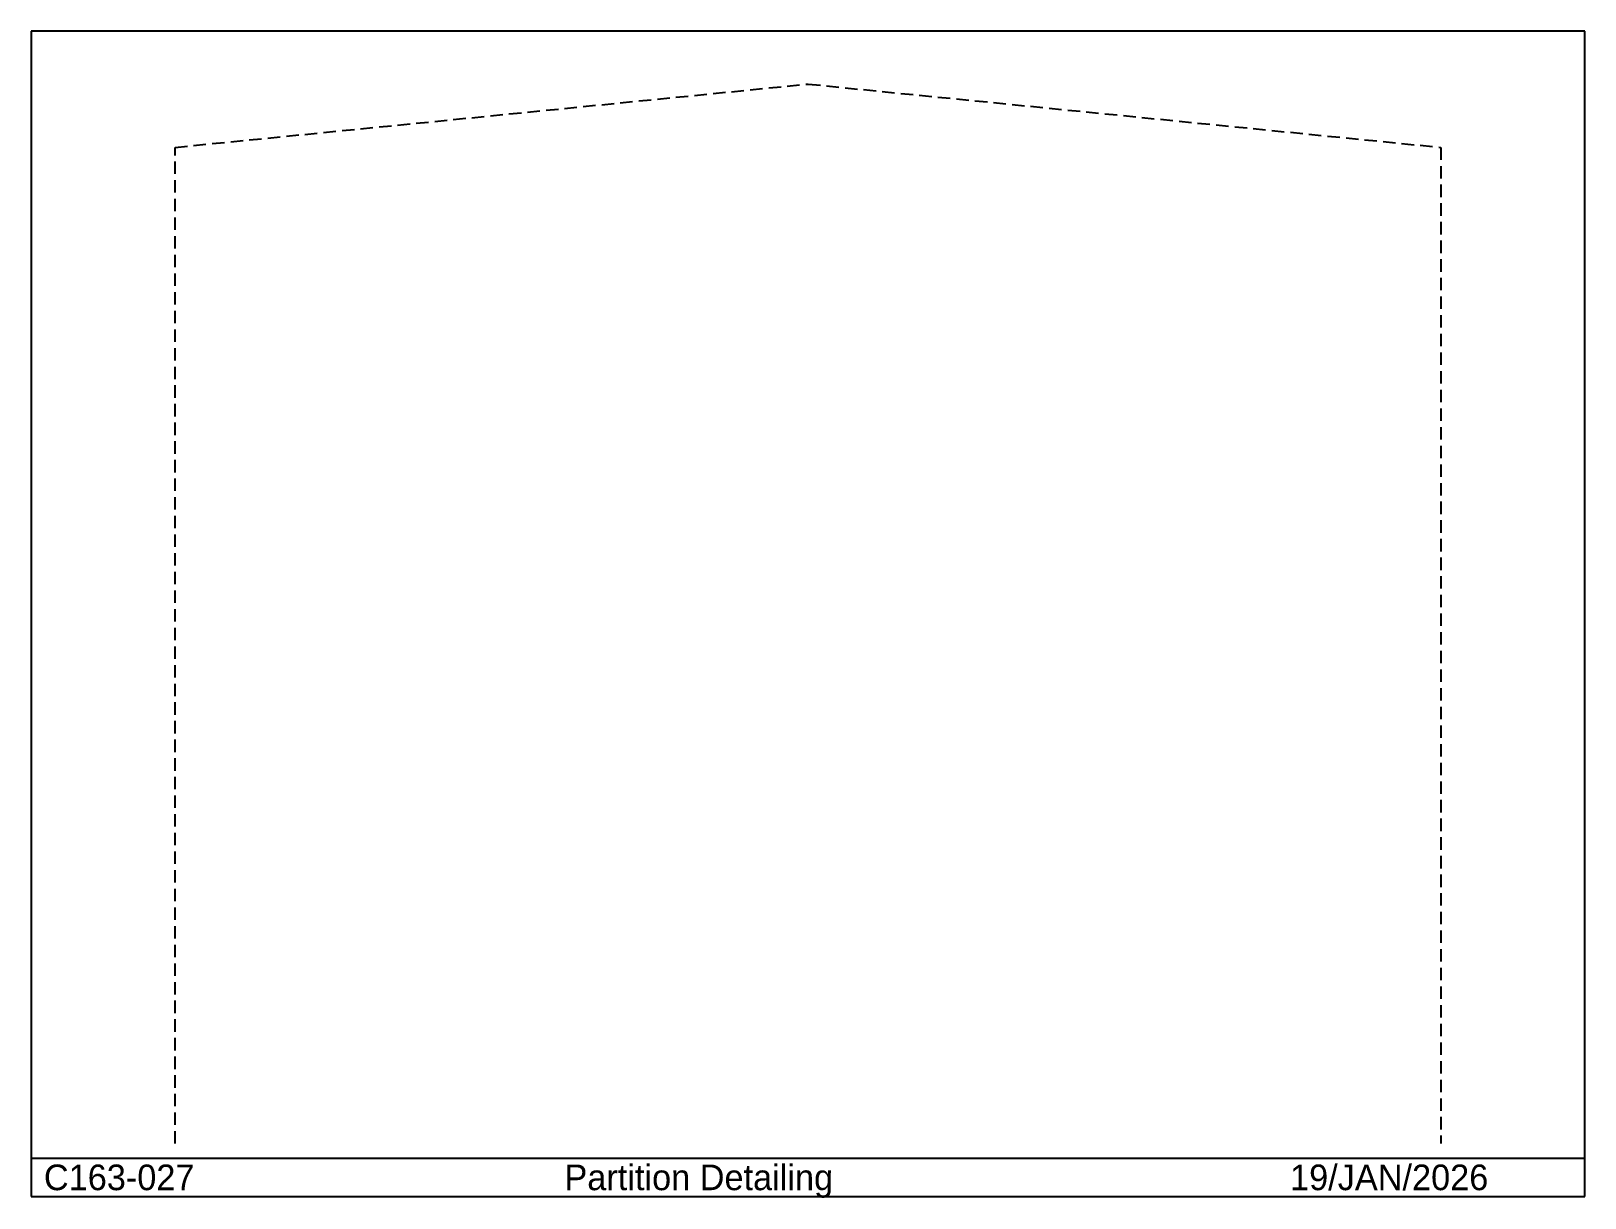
# Model space of a CAD drawing. Extents: x -1387 to 13587, y -523 to 10721.
import ezdxf

# ---------------------------------------------------------------- set-up
doc = ezdxf.new("R2010")
doc.units = 0
doc.linetypes.add('CONTIN', pattern=[0])
doc.linetypes.add('DASHED', pattern=[179.68, 119.79, -59.89])
doc.layers.get('0').update_dxf_attribs({"linetype": 'CONTIN'})
doc.layers.add('8', color=5, linetype='DASHED')

msp = doc.modelspace()

# ---------------------------------------------------------------- linework, layer by layer
for p, q in [((13587.333, 10720.501), (-1387.333, 10720.501)), ((-1387.333, 10720.501), (-1387.333, -510.5)), ((13587.333, -510.5), (13587.333, 10720.501)), ((-1387.333, -139.877), (13587.333, -139.877)), ((-1387.333, -510.5), (13587.333, -510.5))]:
    msp.add_line(p, q)
at = {"layer": '8'}
for p, q in [((0, 9600), (6100, 10210)), ((6100, 10210), (12200, 9600)), ((0, 0), (0, 9600)), ((12200, 9600), (12200, 0))]:
    msp.add_line(p, q, dxfattribs=at)

# ---------------------------------------------------------------- texts
for s, p in [('C163-027', (-1263.792, -448.73)), ('Partition Detailing', (3752.72, -448.73)), ('19/JAN/2026', (10745.89, -448.73))]:
    msp.add_text(s, height=247.082).set_placement(p)

doc.saveas('drawing.dxf')
